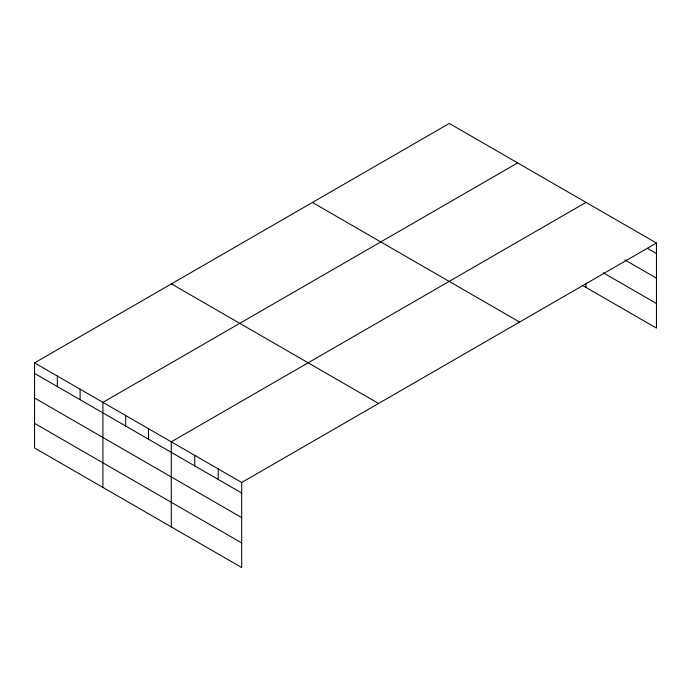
<?xml version="1.0" encoding="UTF-8"?>
<svg xmlns="http://www.w3.org/2000/svg" width="691" height="691" viewBox="0 0 691 691"><rect width="100%" height="100%" fill="white"/><g stroke="black" fill="none" stroke-linecap="round" stroke-linejoin="round"><path stroke-width="1.04" d="M582.375 285.34L656.45 328.104L656.45 243.042L449.297 123.447L34.55 362.896L34.55 447.958L241.703 567.553L241.703 482.491L34.55 362.896M517.654 162.912L102.907 402.361L102.907 487.423M586.02 202.377L171.273 441.825L171.273 526.896M241.703 482.491L656.45 243.042M647.424 248.345L656.45 253.554M624.845 259.911L656.45 278.162M603.174 272.746L656.45 303.504M312.427 202.463L519.58 322.058M171.42 283.871L378.573 403.475M34.55 373.408L241.703 493.011M34.55 398.007L241.703 517.611M34.55 423.358L241.703 542.953M586.02 283.163L586.02 287.439M218.226 468.939L218.226 479.45M194.75 455.386L194.75 465.898M148.487 428.67L148.487 439.191M125.702 415.516L125.702 426.036M80.121 389.206L80.121 399.718M57.336 376.051L57.336 386.563"/></g></svg>
